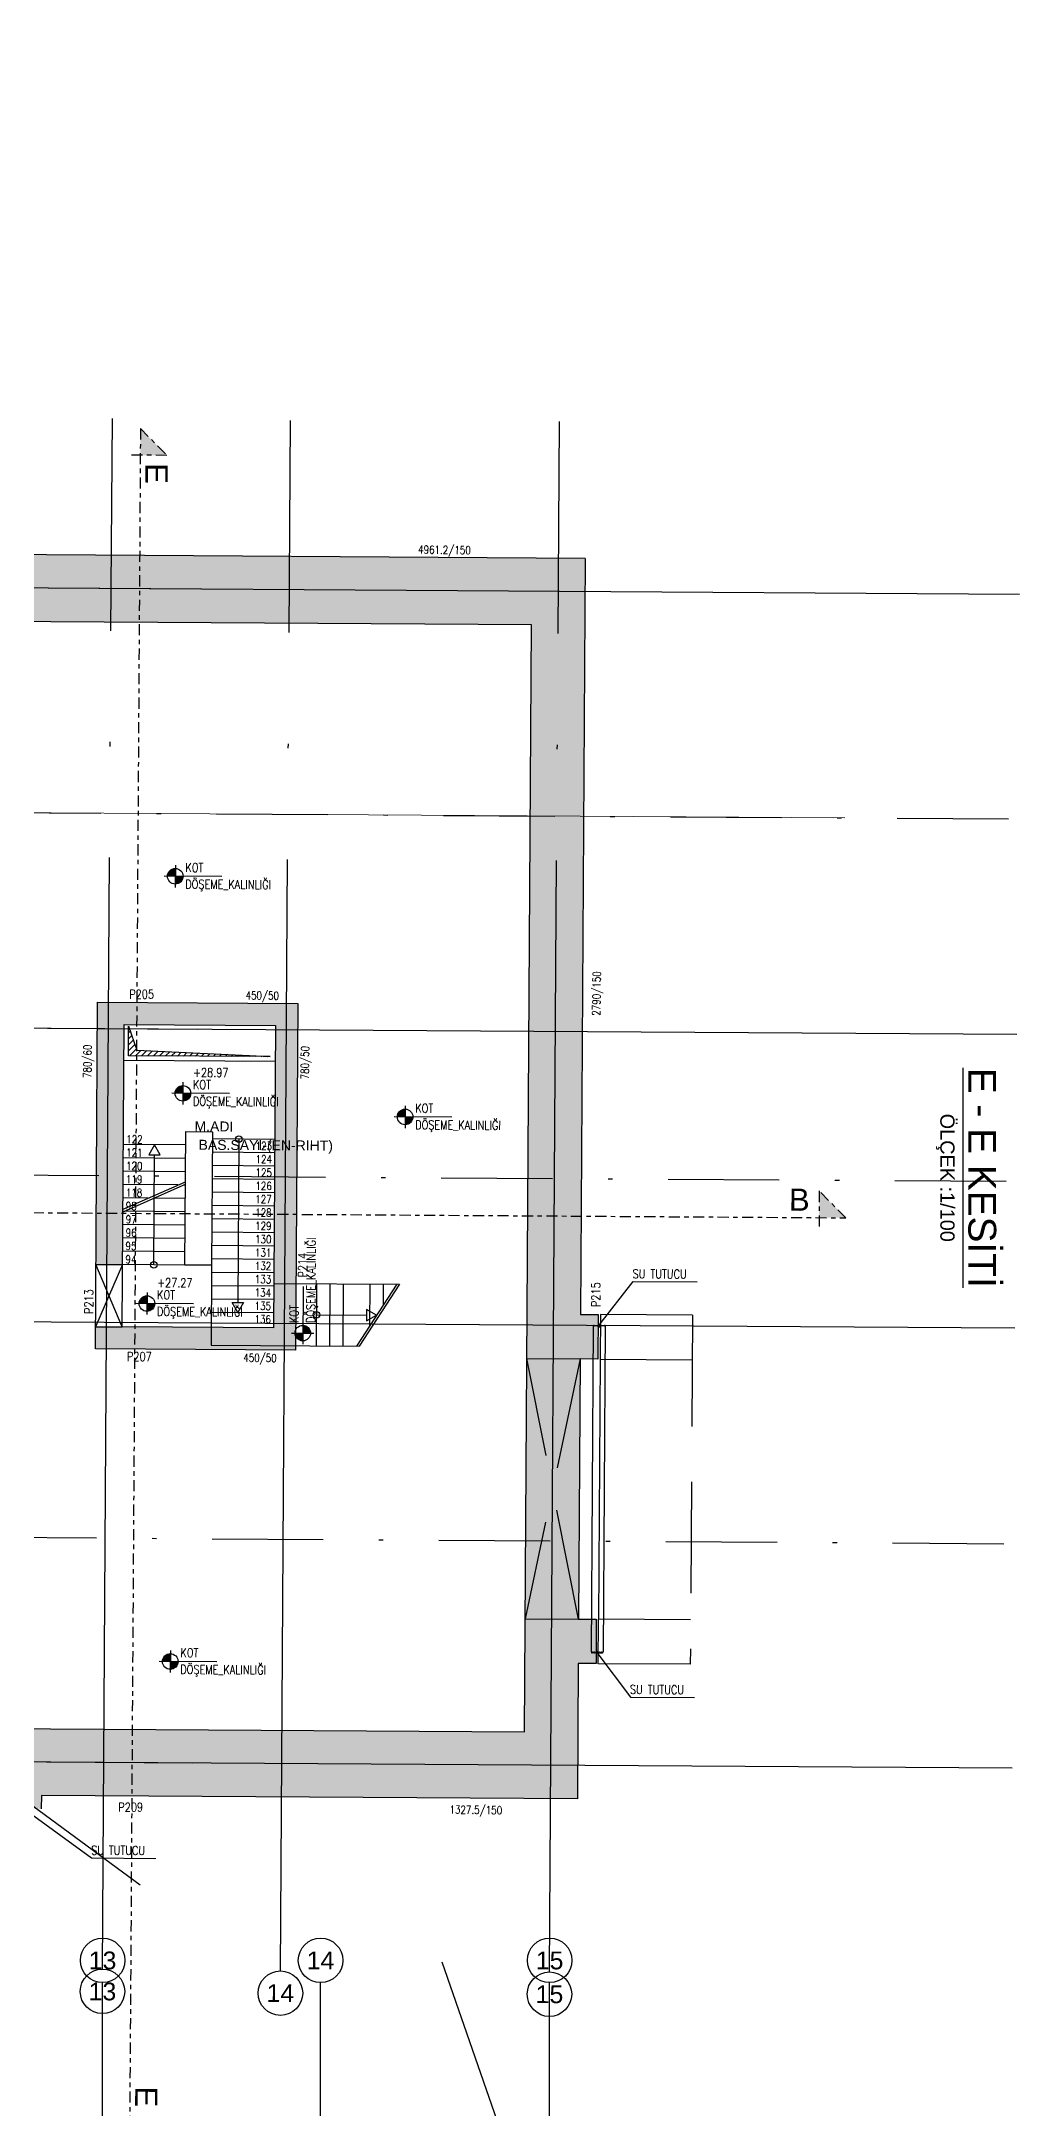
# Model space of a CAD drawing. Header units: millimetres. Extents: x 400392 to 401186, y 4543812 to 4544115.
# Drawn here: x 400805.06 to 400827.05, y 4544000.39 to 4544046.88 of the extents above; entities that cross this region are included whole.
import ezdxf
from ezdxf.enums import TextEntityAlignment as Align

# ---------------------------------------------------------------- set-up
doc = ezdxf.new("R2010")
doc.units = ezdxf.units.MM
for name, pattern in [('AKS', [3, 2.5, -0.25, 0, -0.25]), ('CENTER', [2, 1.25, -0.25, 0.25, -0.25]), ('CIZGI', [0.4, 0.25, -0.15]), ('DASHDOT2', [0.5, 0.25, -0.125, 0, -0.125]), ('HIDDEN', [0.375, 0.25, -0.125]), ('UUC-ST-KAL-I05-101-U-000$0$ACAD_ISO05W100', [33, 24, -3, 0, -3, 0, -3])]:
    doc.linetypes.add(name, pattern=pattern)
doc.layers.add('A-DETL', color=90, linetype='Continuous', lineweight=15)
for name, color, linetype in [('aks prota', 2, 'AKS'), ('boşluk prota', 2, 'Continuous'), ('boşluk taraması prota', 252, 'Continuous'), ('caks prota', 4, 'Continuous'), ('kesit tarama prota', 252, 'Continuous'), ('kiris prota', 6, 'Continuous'), ('kiriş prota', 6, 'Continuous'), ('kolon tarama prota', 252, 'Continuous'), ('lperde prota', 4, 'Continuous'), ('merdiven prota', 2, 'Continuous'), ('metraj prota', 2, 'Continuous'), ('not yazısı prota', 6, 'Continuous'), ('not çizgisi prota', 4, 'Continuous'), ('perde prota', 1, 'Continuous'), ('PRT-AL-TUNEL_EKSENI', 14, 'DASHDOT2'), ('skesit prota', 7, 'Continuous'), ('st-s_level (kot)', 6, 'Continuous'), ('st-s_levelmark (kot işareti)', 4, 'Continuous'), ('st_s_not çizgisi', 4, 'CIZGI'), ('st_s_ölçü', 4, 'Continuous'), ('t35 prota', 3, 'Continuous'), ('taks prota', 7, 'Continuous'), ('tkesit prota', 7, 'Continuous'), ('tperde prota', 6, 'Continuous'), ('tplan prota', 7, 'Continuous'), ('UUC-ST-KAL-I05-101-U-000$0$st_s_su tutucu', 2, 'Continuous')]:
    doc.layers.add(name, color=color, linetype=linetype)
doc.styles.add('Arial', font='Arial.ttf')
doc.styles.add('OLCU', font='romanstw.shx')
doc.styles.add('PRT-MI-a_Arial', font='Arial.ttf', dxfattribs={"height": 30})
doc.styles.add('TAKS', font='Arial Unicode.ttf')
doc.styles.add('tkolon', font='romanstw.shx')
doc.styles.add('TSIMPLEX', font='romanstw.shx')
doc.dimstyles.new('1-50', dxfattribs={"dimtxt": 10, "dimasz": 4, "dimexe": 4, "dimexo": 8, "dimgap": 4, "dimtad": 1, "dimdec": 1, "dimrnd": 0.05, "dimzin": 9, "dimdsep": 46, "dimtxsty": 'OLCU', "dimblk1": 'OBLIQUE', "dimblk2": 'OBLIQUE', "dimsah": 1, "dimcen": 2, "dimdle": 4, "dimclrd": 4, "dimclre": 4, "dimclrt": 3, "dimadec": 1, "dimazin": 0, "dimtfac": 1, "dimtdec": 1, "dimtix": 1, "dimtmove": 2, "dimatfit": 3, "dimldrblk": 'OBLIQUE', "dimfxl": 1, "dimtvp": 1, "dimtolj": 1, "dimtzin": 1, "dimarcsym": 0})

# ---------------------------------------------------------------- blocks, each defined once
blk = doc.blocks.new('_Oblique')
at = {"layer": 'st_s_ölçü', "lineweight": -2}
blk.add_line((-0.5, -0.5), (0.5, 0.5), dxfattribs=at)

msp = doc.modelspace()

# ---------------------------------------------------------------- hatches: boundary and pattern name
at = {"layer": 'kesit tarama prota'}
h = msp.add_hatch(color=256, dxfattribs=at)
h.dxf.hatch_style = 1
h.paths.add_polyline_path([(400807.87928, 4544037.57097), (400807.28309, 4544038.17476), (400807.27929, 4544037.57477)])
h = msp.add_hatch(color=256, dxfattribs=at)
h.dxf.hatch_style = 1
h.paths.add_polyline_path([(400822.54259, 4544021.0286), (400823.13878, 4544020.42481), (400822.53879, 4544020.42861)])
at = {"layer": 'kolon tarama prota'}
h = msp.add_hatch(color=256, dxfattribs=at)
h.dxf.hatch_style = 1
h.paths.add_polyline_path([(400817.28146, 4544035.25536), (400790.197, 4544035.4269), (400790.19953, 4544035.82689), (400789.19955, 4544035.83322), (400789.19702, 4544035.43323), (400781.99716, 4544035.47883), (400781.99969, 4544035.87882), (400780.99971, 4544035.88516), (400780.99718, 4544035.48517), (400767.58603, 4544035.57011), (400769.64107, 4544034.05706), (400816.07198, 4544033.76299), (400815.91428, 4544008.86349), (400804.06602, 4544008.93853), (400804.05462, 4544007.13856), (400805.0546, 4544007.13223), (400805.0565, 4544007.43222), (400817.10476, 4544007.35592), (400817.12404, 4544010.39996), (400817.52403, 4544010.39742), (400817.53036, 4544011.3974), (400817.13237, 4544011.39992), (400817.16942, 4544017.24981), (400817.56741, 4544017.24728), (400817.57375, 4544018.24726), (400817.17375, 4544018.2498)])
h = msp.add_hatch(color=256, dxfattribs=at)
h.dxf.hatch_style = 1
h.paths.add_polyline_path([(400810.82066, 4544025.24608), (400806.32075, 4544025.27458), (400806.28339, 4544019.3749), (400806.88338, 4544019.3711), (400806.91758, 4544024.77079), (400810.31751, 4544024.74925), (400810.27444, 4544017.94939), (400806.27452, 4544017.97472), (400806.27135, 4544017.47473), (400810.77126, 4544017.44623)])
at = {"layer": 'st-s_levelmark (kot işareti)'}
h = msp.add_hatch(color=256, dxfattribs=at)
h.paths.add_polyline_path([(400808.06673, 4544028.28122, 0.41421356), (400807.89062, 4544028.10733), (400808.06562, 4544028.10622)])
h.paths.add_polyline_path([(400808.24061, 4544028.10511), (400808.06562, 4544028.10622), (400808.06451, 4544027.93122, 0.41421356)])
h = msp.add_hatch(color=256, dxfattribs=at)
h.paths.add_polyline_path([(400808.23743, 4544023.39908, 0.41421356), (400808.06133, 4544023.22519), (400808.23633, 4544023.22408)])
h.paths.add_polyline_path([(400808.41132, 4544023.22297), (400808.23633, 4544023.22408), (400808.23522, 4544023.04908, 0.41421356)])
h = msp.add_hatch(color=256, dxfattribs=at)
h.paths.add_polyline_path([(400813.23406, 4544022.86909, 0.41421356), (400813.05796, 4544022.6952), (400813.23296, 4544022.69409)])
h.paths.add_polyline_path([(400813.40795, 4544022.69299), (400813.23296, 4544022.69409), (400813.23185, 4544022.5191, 0.41421356)])
h = msp.add_hatch(color=256, dxfattribs=at)
h.paths.add_polyline_path([(400807.42999, 4544018.6716, 0.41421356), (400807.25388, 4544018.49771), (400807.42888, 4544018.4966)])
h.paths.add_polyline_path([(400807.60387, 4544018.4955), (400807.42888, 4544018.4966), (400807.42777, 4544018.32161, 0.41421356)])
h = msp.add_hatch(color=256, dxfattribs=at)
h.paths.add_polyline_path([(400810.75726, 4544017.83198, 0.41421356), (400810.93115, 4544017.65588), (400810.93226, 4544017.83087)])
h.paths.add_polyline_path([(400810.93337, 4544018.00587), (400810.93226, 4544017.83087), (400811.10725, 4544017.82976, 0.41421356)])
h = msp.add_hatch(color=256, dxfattribs=at)
h.paths.add_polyline_path([(400807.95487, 4544010.62095, 0.41421356), (400807.77877, 4544010.44707), (400807.95376, 4544010.44596)])
h.paths.add_polyline_path([(400808.12876, 4544010.44485), (400807.95376, 4544010.44596), (400807.95266, 4544010.27096, 0.41421356)])

# ---------------------------------------------------------------- linework, layer by layer
at = {"layer": 'A-DETL', "color": 1, "lineweight": 5}
msp.add_line((400664.66907, 4544030.42182), (400823.11513, 4544029.41829), dxfattribs=at)
at = {"layer": 'aks prota', "ltscale": 10}
for p, q in [((400807.27371, 4544005.41814), (400713.11034, 4544074.74725)), ((400807.27371, 4544005.41814), (400713.11034, 4544074.74725)), ((400806.43026, 4544003.52656), (400806.65116, 4544038.39913)), ((400806.43026, 4544003.52656), (400806.65116, 4544038.39913)), ((400810.43282, 4544003.4869), (400810.65371, 4544038.35947)), ((400810.43282, 4544003.4869), (400810.65371, 4544038.35947)), ((400816.48006, 4544003.4629), (400816.70096, 4544038.33547)), ((400816.48006, 4544003.4629), (400816.70096, 4544038.33547)), ((400827.04675, 4544034.44349), (400661.13085, 4544035.49433)), ((400827.04675, 4544034.44349), (400661.13085, 4544035.49433)), ((400808.62508, 4544034.56017), (400685.21487, 4544035.34179)), ((400826.98405, 4544024.54369), (400661.06815, 4544025.59453)), ((400826.98405, 4544024.54369), (400661.06815, 4544025.59453)), ((400808.56238, 4544024.66037), (400685.15217, 4544025.44199)), ((400826.94224, 4544017.94382), (400661.02635, 4544018.99466)), ((400826.94224, 4544017.94382), (400661.02635, 4544018.99466)), ((400826.87954, 4544008.04402), (400660.96365, 4544009.09486)), ((400826.87954, 4544008.04402), (400660.96365, 4544009.09486)), ((400808.45787, 4544008.1607), (400685.04767, 4544008.94232)), ((400806.43073, 4543955.39459), (400806.43073, 4544003.22309)), ((400811.33073, 4543955.39459), (400811.33073, 4544003.22309)), ((400816.48073, 4543955.39459), (400816.48073, 4544003.22309))]:
    msp.add_line(p, q, dxfattribs=at)
at = {"layer": 'boşluk prota', "ltscale": 0.05}
for p, q in [((400807.01314, 4544024.07017), (400807.01735, 4544024.73506)), ((400807.01735, 4544024.73506), (400807.20275, 4544024.19531)), ((400810.19538, 4544024.05001), (400807.01314, 4544024.07017)), ((400807.20275, 4544024.19531), (400810.19538, 4544024.05001))]:
    msp.add_line(p, q, dxfattribs=at)
at = {"layer": 'boşluk taraması prota', "linetype": 'Continuous', "ltscale": 2}
for p, q in [((400807.01726, 4544024.71981), (400807.02124, 4544024.72374)), ((400807.01384, 4544024.181), (400807.15858, 4544024.32391)), ((400807.0147, 4544024.3157), (400807.12424, 4544024.42387)), ((400807.01555, 4544024.4504), (400807.08991, 4544024.52383)), ((400807.0164, 4544024.5851), (400807.05558, 4544024.62378)), ((400807.03701, 4544024.07002), (400807.19291, 4544024.22396)), ((400807.17171, 4544024.06916), (400807.29493, 4544024.19084)), ((400807.30641, 4544024.06831), (400807.42415, 4544024.18456)), ((400807.44111, 4544024.06746), (400807.55336, 4544024.17829)), ((400807.57581, 4544024.0666), (400807.68257, 4544024.17202)), ((400807.71051, 4544024.06575), (400807.81178, 4544024.16574)), ((400807.84521, 4544024.0649), (400807.94099, 4544024.15947)), ((400807.97992, 4544024.06404), (400808.0702, 4544024.15319)), ((400808.11462, 4544024.06319), (400808.19942, 4544024.14692)), ((400808.24932, 4544024.06234), (400808.32863, 4544024.14065)), ((400808.38402, 4544024.06148), (400808.45784, 4544024.13437)), ((400808.51872, 4544024.06063), (400808.58705, 4544024.1281)), ((400808.65342, 4544024.05978), (400808.71626, 4544024.12183)), ((400808.78812, 4544024.05892), (400808.84547, 4544024.11555)), ((400808.92282, 4544024.05807), (400808.97468, 4544024.10928)), ((400809.05752, 4544024.05722), (400809.1039, 4544024.10301)), ((400809.19223, 4544024.05637), (400809.23311, 4544024.09673)), ((400809.32693, 4544024.05551), (400809.36232, 4544024.09046)), ((400809.46163, 4544024.05466), (400809.49153, 4544024.08419)), ((400809.59633, 4544024.05381), (400809.62074, 4544024.07791)), ((400809.73103, 4544024.05295), (400809.74995, 4544024.07164)), ((400809.86573, 4544024.0521), (400809.87917, 4544024.06536)), ((400810.00043, 4544024.05125), (400810.00838, 4544024.05909)), ((400810.13513, 4544024.05039), (400810.13759, 4544024.05282))]:
    msp.add_line(p, q, dxfattribs=at)
at = {"layer": 'caks prota', "ltscale": 0.05}
for centre in [(400806.43198, 4544003.72309), (400811.33198, 4544003.72309), (400816.48073, 4544003.72309), (400806.4291, 4544003.02655), (400806.4291, 4544003.02655), (400810.42965, 4544002.98691), (400810.42965, 4544002.98691), (400816.47765, 4544002.96291), (400816.47765, 4544002.96291)]:
    msp.add_circle(centre, 0.5, dxfattribs=at)
at = {"layer": 'kiris prota'}
for p, q in [((400808.88061, 4544019.35824), (400808.86921, 4544017.55828)), ((400810.28077, 4544018.94937), (400813.10543, 4544018.93148)), ((400808.86921, 4544017.55828), (400812.19658, 4544017.53721))]:
    msp.add_line(p, q, dxfattribs=at)
at = {"layer": 'kiriş prota'}
for p, q in [((400806.91251, 4544023.9708), (400810.31244, 4544023.94927)), ((400808.28062, 4544019.36204), (400808.29962, 4544022.36198)), ((400808.29962, 4544022.36198), (400808.89961, 4544022.35818)), ((400808.89961, 4544022.35818), (400808.88061, 4544019.35824)), ((400808.88061, 4544019.35824), (400808.28062, 4544019.36204))]:
    msp.add_line(p, q, dxfattribs=at)
at = {"layer": 'kolon tarama prota'}
for p, q in [((400817.62575, 4544018.24694), (400817.61941, 4544017.24696)), ((400819.6935, 4544018.23384), (400817.62575, 4544018.24694)), ((400817.61941, 4544017.24696), (400817.58036, 4544011.39709)), ((400817.61941, 4544017.24696), (400819.68717, 4544017.23386)), ((400817.57403, 4544010.39711), (400817.58036, 4544011.39709)), ((400819.65012, 4544011.38398), (400817.58036, 4544011.39709)), ((400819.64379, 4544010.384), (400817.57403, 4544010.39711))]:
    msp.add_line(p, q, dxfattribs=at)
at = {"layer": 'kolon tarama prota', "linetype": 'HIDDEN', "ltscale": 10}
msp.add_line((400819.6935, 4544018.23384), (400819.64379, 4544010.384), dxfattribs=at)
at = {"layer": 'merdiven prota', "linetype": 'HIDDEN', "ltscale": 10}
for p, q in [((400808.29772, 4544022.06199), (400806.90048, 4544022.07084)), ((400810.30129, 4544022.1893), (400808.8986, 4544022.19819)), ((400808.29392, 4544021.462), (400806.89668, 4544021.47085)), ((400808.29582, 4544021.762), (400806.89858, 4544021.77085)), ((400810.29749, 4544021.58932), (400808.8948, 4544021.5982)), ((400810.29939, 4544021.88931), (400808.8967, 4544021.89819)), ((400806.89092, 4544020.56227), (400808.29215, 4544021.18218)), ((400806.89127, 4544020.6171), (400808.2925, 4544021.23701)), ((400808.12536, 4544021.16306), (400806.89478, 4544021.17086)), ((400808.29202, 4544021.16201), (400808.2472, 4544021.16229)), ((400810.29369, 4544020.98933), (400808.891, 4544020.99821)), ((400810.29559, 4544021.28932), (400808.8929, 4544021.29821)), ((400808.28822, 4544020.56202), (400806.89098, 4544020.57087)), ((400808.28822, 4544020.56202), (400806.89098, 4544020.57087)), ((400807.4568, 4544020.86729), (400806.89288, 4544020.87086)), ((400808.29012, 4544020.86201), (400807.57864, 4544020.86652)), ((400810.29179, 4544020.68933), (400808.8891, 4544020.69822)), ((400808.28632, 4544020.26203), (400806.88908, 4544020.27088)), ((400808.28632, 4544020.26203), (400806.88908, 4544020.27088)), ((400810.28799, 4544020.08935), (400808.8853, 4544020.09823)), ((400810.28989, 4544020.38934), (400808.8872, 4544020.39822)), ((400808.28252, 4544019.66204), (400806.88528, 4544019.67089)), ((400808.28442, 4544019.96203), (400806.88718, 4544019.97088)), ((400810.28609, 4544019.78935), (400808.8834, 4544019.79824)), ((400806.88138, 4544019.37091), (400806.27452, 4544017.97472)), ((400806.28139, 4544019.37471), (400806.88138, 4544019.37091)), ((400806.87451, 4544017.97092), (400806.28139, 4544019.37471)), ((400808.28062, 4544019.36204), (400806.88338, 4544019.37089)), ((400810.28229, 4544019.18936), (400808.8796, 4544019.19825)), ((400810.28419, 4544019.48936), (400808.8815, 4544019.49824)), ((400810.28039, 4544018.88937), (400808.8777, 4544018.89825)), ((400811.23716, 4544017.54328), (400811.24603, 4544018.94325)), ((400811.53716, 4544017.54138), (400811.54602, 4544018.94135)), ((400811.83715, 4544017.53913), (400811.84602, 4544018.93945)), ((400813.04599, 4544018.93185), (400812.13714, 4544017.53758)), ((400813.10543, 4544018.93148), (400812.19658, 4544017.53721)), ((400812.44009, 4544018.00234), (400812.446, 4544018.93565)), ((400812.74304, 4544018.4671), (400812.746, 4544018.93375)), ((400810.27659, 4544018.28938), (400808.8739, 4544018.29827)), ((400810.27849, 4544018.58938), (400808.8758, 4544018.59826)), ((400806.27452, 4544017.97472), (400806.87451, 4544017.97092)), ((400815.96745, 4544017.25742), (400817.16742, 4544017.24982)), ((400817.13037, 4544011.39994), (400815.96745, 4544017.25742)), ((400817.16742, 4544017.24982), (400815.93039, 4544011.40754)), ((400815.93039, 4544011.40754), (400817.13037, 4544011.39994))]:
    msp.add_line(p, q, dxfattribs=at)
at = {"layer": 'metraj prota', "color": 4}
for points in [[(400807.5991, 4544022.06642), (400807.46777, 4544021.84224), (400807.72757, 4544021.8406)], [(400809.47049, 4544018.29449), (400809.34201, 4544018.52031), (400809.60182, 4544018.51866)], [(400812.59157, 4544018.23472), (400812.36739, 4544018.36604), (400812.36575, 4544018.10624)]]:
    msp.add_lwpolyline(points, close=True, dxfattribs=at)
for points in [[(400809.49519, 4544022.19441), (400809.47191, 4544018.51948)], [(400807.582, 4544019.36647), (400807.59767, 4544021.84142)], [(400811.24159, 4544018.24327), (400812.36657, 4544018.23614)]]:
    msp.add_lwpolyline(points, dxfattribs=at)
for centre in [(400809.49519, 4544022.19441), (400807.582, 4544019.36647), (400811.24159, 4544018.24327)]:
    msp.add_circle(centre, 0.075, dxfattribs=at)
at = {"layer": 'not çizgisi prota'}
for points in [[(400817.58875, 4544017.99961), (400818.35944, 4544018.99149), (400819.79779, 4544018.98238)], [(400817.54217, 4544010.64486), (400818.30023, 4544009.6433), (400819.73858, 4544009.63419)], [(400804.80378, 4544007.0386), (400806.18334, 4544006.03154), (400807.62534, 4544006.01824)]]:
    msp.add_lwpolyline(points, dxfattribs=at)
at = {"layer": 'perde prota'}
for p, q in [((400817.28146, 4544035.25536), (400790.197, 4544035.4269)), ((400817.28146, 4544035.25536), (400817.17375, 4544018.2498)), ((400816.07198, 4544033.76299), (400769.64107, 4544034.05706)), ((400815.91428, 4544008.86349), (400816.07198, 4544033.76299)), ((400806.27135, 4544017.47473), (400806.32075, 4544025.27458)), ((400806.32075, 4544025.27458), (400810.82066, 4544025.24608)), ((400810.82066, 4544025.24608), (400810.77126, 4544017.44623)), ((400806.87451, 4544017.97092), (400806.91758, 4544024.77079)), ((400806.91758, 4544024.77079), (400810.31751, 4544024.74925)), ((400810.31751, 4544024.74925), (400810.27444, 4544017.94939)), ((400817.17375, 4544018.2498), (400817.57375, 4544018.24726)), ((400817.57375, 4544018.24726), (400817.56741, 4544017.24728)), ((400810.27444, 4544017.94939), (400806.87451, 4544017.97092)), ((400810.77126, 4544017.44623), (400806.27135, 4544017.47473)), ((400817.16942, 4544017.24981), (400817.13237, 4544011.39992)), ((400817.56741, 4544017.24728), (400817.16942, 4544017.24981)), ((400817.13237, 4544011.39992), (400817.53036, 4544011.3974)), ((400817.53036, 4544011.3974), (400817.52403, 4544010.39742)), ((400817.12404, 4544010.39996), (400817.10476, 4544007.35592)), ((400817.52403, 4544010.39742), (400817.12404, 4544010.39996)), ((400804.06602, 4544008.93853), (400815.91428, 4544008.86349)), ((400805.0565, 4544007.43222), (400805.0546, 4544007.13223)), ((400817.10476, 4544007.35592), (400805.0565, 4544007.43222))]:
    msp.add_line(p, q, dxfattribs=at)
at = {"layer": 'PRT-AL-TUNEL_EKSENI', "ltscale": 10}
for p, q in [((400661.09887, 4544030.44443), (400827.01476, 4544029.39359)), ((400661.04725, 4544022.2946), (400826.96314, 4544021.24376)), ((400660.99564, 4544014.14476), (400826.91153, 4544013.09392))]:
    msp.add_line(p, q, dxfattribs=at)
at = {"layer": 'skesit prota', "linetype": 'CENTER', "ltscale": 0.2}
for p, q in [((400807.28309, 4544038.17476), (400807.03954, 4543999.72112)), ((400807.28309, 4544038.17476), (400807.87928, 4544037.57097)), ((400807.87928, 4544037.57097), (400806.9793, 4544037.57667)), ((400656.36139, 4544021.48111), (400823.13878, 4544020.42481)), ((400822.54259, 4544021.0286), (400822.53689, 4544020.12862)), ((400823.13878, 4544020.42481), (400822.54259, 4544021.0286))]:
    msp.add_line(p, q, dxfattribs=at)
at = {"layer": 'st-s_levelmark (kot işareti)'}
for p, q in [((400809.1156, 4544028.09957), (400807.81562, 4544028.1078)), ((400808.0672, 4544028.35622), (400808.06403, 4544027.85623)), ((400808.23791, 4544023.47407), (400808.23474, 4544022.97408)), ((400809.2863, 4544023.21743), (400807.98633, 4544023.22566)), ((400813.23454, 4544022.94409), (400813.23137, 4544022.4441)), ((400814.28293, 4544022.68744), (400812.98296, 4544022.69568)), ((400807.43046, 4544018.7466), (400807.42729, 4544018.24661)), ((400810.93891, 4544018.88085), (400810.93067, 4544017.58088)), ((400808.47886, 4544018.48995), (400807.17888, 4544018.49819)), ((400810.68226, 4544017.83246), (400811.18225, 4544017.82929)), ((400809.00374, 4544010.43931), (400807.70377, 4544010.44754)), ((400807.95535, 4544010.69595), (400807.95218, 4544010.19596))]:
    msp.add_line(p, q, dxfattribs=at)
for centre in [(400808.06562, 4544028.10622), (400808.23633, 4544023.22408), (400813.23296, 4544022.69409), (400807.42888, 4544018.4966), (400810.93226, 4544017.83087), (400807.95376, 4544010.44596)]:
    msp.add_circle(centre, 0.175, dxfattribs=at)
at = {"layer": 'UUC-ST-KAL-I05-101-U-000$0$st_s_su tutucu', "linetype": 'UUC-ST-KAL-I05-101-U-000$0$ACAD_ISO05W100'}
for p, q in [((400817.42109, 4544010.66368), (400817.46744, 4544017.98233)), ((400817.72744, 4544017.98069), (400817.68108, 4544010.66203))]:
    msp.add_line(p, q, dxfattribs=at)
at = {"layer": 'UUC-ST-KAL-I05-101-U-000$0$st_s_su tutucu', "linetype": 'UUC-ST-KAL-I05-101-U-000$0$ACAD_ISO05W100', "ltscale": 0.05}
for p, q in [((400817.46744, 4544017.98233), (400817.46764, 4544018.01353)), ((400817.47264, 4544017.9823), (400817.46744, 4544017.98233)), ((400817.46764, 4544018.01353), (400817.47284, 4544018.0135)), ((400817.48139, 4544017.99524), (400817.47264, 4544017.9823)), ((400817.47284, 4544018.0135), (400817.48142, 4544018.00044)), ((400817.50207, 4544017.99511), (400817.48139, 4544017.99524)), ((400817.48142, 4544018.00044), (400817.50211, 4544018.00031)), ((400817.50204, 4544017.98926), (400817.50207, 4544017.99511)), ((400817.50615, 4544017.98924), (400817.50204, 4544017.98926)), ((400817.50211, 4544018.00031), (400817.50214, 4544018.00617)), ((400817.50214, 4544018.00617), (400817.50626, 4544018.00614)), ((400817.50619, 4544017.99509), (400817.50615, 4544017.98924)), ((400817.5389, 4544017.99488), (400817.50619, 4544017.99509)), ((400817.50626, 4544018.00614), (400817.50622, 4544018.00029)), ((400817.50622, 4544018.00029), (400817.53893, 4544018.00008)), ((400817.53886, 4544017.98903), (400817.5389, 4544017.99488)), ((400817.54298, 4544017.989), (400817.53886, 4544017.98903)), ((400817.53893, 4544018.00008), (400817.53897, 4544018.00593)), ((400817.53897, 4544018.00593), (400817.54309, 4544018.00591)), ((400817.54302, 4544017.99485), (400817.54298, 4544017.989)), ((400817.58085, 4544017.99461), (400817.54302, 4544017.99485)), ((400817.54309, 4544018.00591), (400817.54305, 4544018.00005)), ((400817.54305, 4544018.00005), (400817.58889, 4544017.99976)), ((400817.57087, 4544017.97243), (400817.58233, 4544017.99201)), ((400817.62238, 4544017.96951), (400817.57235, 4544017.96982)), ((400817.59037, 4544017.99715), (400817.5784, 4544017.97672)), ((400817.57989, 4544017.97411), (400817.6149, 4544017.97389)), ((400817.61641, 4544017.97648), (400817.6047, 4544017.99706)), ((400817.60622, 4544017.99965), (400817.65206, 4544017.99936)), ((400817.61268, 4544017.99181), (400817.62389, 4544017.9721)), ((400817.65202, 4544017.99416), (400817.61419, 4544017.9944)), ((400817.65199, 4544017.98831), (400817.65202, 4544017.99416)), ((400817.6561, 4544017.98829), (400817.65199, 4544017.98831)), ((400817.65206, 4544017.99936), (400817.65209, 4544018.00522)), ((400817.65209, 4544018.00522), (400817.65621, 4544018.00519)), ((400817.65614, 4544017.99414), (400817.6561, 4544017.98829)), ((400817.68885, 4544017.99393), (400817.65614, 4544017.99414)), ((400817.65621, 4544018.00519), (400817.65617, 4544017.99934)), ((400817.65617, 4544017.99934), (400817.68888, 4544017.99913)), ((400817.68881, 4544017.98808), (400817.68885, 4544017.99393)), ((400817.69293, 4544017.98805), (400817.68881, 4544017.98808)), ((400817.68888, 4544017.99913), (400817.68892, 4544018.00498)), ((400817.68892, 4544018.00498), (400817.69304, 4544018.00496)), ((400817.69297, 4544017.9939), (400817.69293, 4544017.98805)), ((400817.71365, 4544017.99377), (400817.69297, 4544017.9939)), ((400817.69304, 4544018.00496), (400817.693, 4544017.9991)), ((400817.693, 4544017.9991), (400817.71369, 4544017.99897)), ((400817.72224, 4544017.98072), (400817.71365, 4544017.99377)), ((400817.71369, 4544017.99897), (400817.72243, 4544018.01192)), ((400817.72744, 4544017.98069), (400817.72224, 4544017.98072)), ((400817.72243, 4544018.01192), (400817.72763, 4544018.01189)), ((400817.72763, 4544018.01189), (400817.72744, 4544017.98069)), ((400817.42109, 4544010.66368), (400817.42089, 4544010.63248)), ((400817.42089, 4544010.63248), (400817.42609, 4544010.63245)), ((400817.42629, 4544010.66365), (400817.42109, 4544010.66368)), ((400817.42609, 4544010.63245), (400817.43484, 4544010.64539)), ((400817.43487, 4544010.65059), (400817.42629, 4544010.66365)), ((400817.43484, 4544010.64539), (400817.45552, 4544010.64526)), ((400817.45556, 4544010.65046), (400817.43487, 4544010.65059)), ((400817.45552, 4544010.64526), (400817.45549, 4544010.63941)), ((400817.45549, 4544010.63941), (400817.4596, 4544010.63938)), ((400817.45559, 4544010.65631), (400817.45556, 4544010.65046)), ((400817.45971, 4544010.65629), (400817.45559, 4544010.65631)), ((400817.4596, 4544010.63938), (400817.45964, 4544010.64523)), ((400817.45964, 4544010.64523), (400817.49235, 4544010.64503)), ((400817.45967, 4544010.65043), (400817.45971, 4544010.65629)), ((400817.49238, 4544010.65023), (400817.45967, 4544010.65043)), ((400817.49235, 4544010.64503), (400817.49231, 4544010.63918)), ((400817.49231, 4544010.63918), (400817.49643, 4544010.63915)), ((400817.49242, 4544010.65608), (400817.49238, 4544010.65023)), ((400817.49654, 4544010.65605), (400817.49242, 4544010.65608)), ((400817.49643, 4544010.63915), (400817.49647, 4544010.645)), ((400817.49647, 4544010.645), (400817.5423, 4544010.64471)), ((400817.4965, 4544010.6502), (400817.49654, 4544010.65605)), ((400817.53433, 4544010.64996), (400817.4965, 4544010.6502)), ((400817.52463, 4544010.67227), (400817.53585, 4544010.65255)), ((400817.57617, 4544010.67454), (400817.52615, 4544010.67486)), ((400817.54382, 4544010.6473), (400817.53211, 4544010.66789)), ((400817.53363, 4544010.67048), (400817.56864, 4544010.67025)), ((400817.57012, 4544010.66765), (400817.55815, 4544010.64721)), ((400817.55964, 4544010.6446), (400817.60547, 4544010.64431)), ((400817.56619, 4544010.65236), (400817.57766, 4544010.67193)), ((400817.60551, 4544010.64951), (400817.56768, 4544010.64975)), ((400817.60547, 4544010.64431), (400817.60544, 4544010.63846)), ((400817.60544, 4544010.63846), (400817.60955, 4544010.63843)), ((400817.60554, 4544010.65536), (400817.60551, 4544010.64951)), ((400817.60966, 4544010.65534), (400817.60554, 4544010.65536)), ((400817.60955, 4544010.63843), (400817.60959, 4544010.64429)), ((400817.60959, 4544010.64429), (400817.6423, 4544010.64408)), ((400817.60962, 4544010.64949), (400817.60966, 4544010.65534)), ((400817.64233, 4544010.64928), (400817.60962, 4544010.64949)), ((400817.6423, 4544010.64408), (400817.64226, 4544010.63823)), ((400817.64226, 4544010.63823), (400817.64638, 4544010.6382)), ((400817.64237, 4544010.65513), (400817.64233, 4544010.64928)), ((400817.64649, 4544010.6551), (400817.64237, 4544010.65513)), ((400817.64638, 4544010.6382), (400817.64642, 4544010.64405)), ((400817.64642, 4544010.64405), (400817.6671, 4544010.64392)), ((400817.64645, 4544010.64925), (400817.64649, 4544010.6551)), ((400817.66713, 4544010.64912), (400817.64645, 4544010.64925)), ((400817.6671, 4544010.64392), (400817.67569, 4544010.63087)), ((400817.67588, 4544010.66207), (400817.66713, 4544010.64912)), ((400817.67569, 4544010.63087), (400817.68089, 4544010.63083)), ((400817.68108, 4544010.66203), (400817.67588, 4544010.66207)), ((400817.68089, 4544010.63083), (400817.68108, 4544010.66203))]:
    msp.add_line(p, q, dxfattribs=at)
for centre, start, end in [((400817.57236, 4544017.97156), 149.637117, 269.637105), ((400817.5799, 4544017.97584), 149.637138, 269.637132), ((400817.58084, 4544017.99288), 329.63709, 89.637089), ((400817.58888, 4544017.99803), 329.637139, 89.637114), ((400817.60621, 4544017.99792), 89.63711, 209.63711), ((400817.61418, 4544017.99267), 89.637133, 209.637121), ((400817.61491, 4544017.97562), 269.637168, 29.637192), ((400817.62239, 4544017.97124), 269.637126, 29.637118), ((400817.52614, 4544010.67312), 89.637136, 209.637132), ((400817.53362, 4544010.66874), 89.637093, 209.637084), ((400817.53434, 4544010.6517), 269.637128, 29.637128), ((400817.54232, 4544010.64644), 269.637128, 29.637136), ((400817.55965, 4544010.64633), 149.63713, 269.637131), ((400817.56769, 4544010.65148), 149.637104, 269.637099), ((400817.56863, 4544010.66852), 329.63709, 89.637089), ((400817.57616, 4544010.67281), 329.63713, 89.637131)]:
    msp.add_arc(centre, 0.00173, start, end, dxfattribs=at)

# ---------------------------------------------------------------- texts
at = {"color": 0, "style": 'PRT-MI-a_Arial'}
msp.add_attdef('M.ADI', text='M01', height=0.225, rotation=359.637118, dxfattribs=at).set_placement((400808.93438, 4544022.30004), align=Align.BOTTOM_CENTER)
msp.add_attdef('BAS.SAYI-(EN-RIHT)', text='10(10x10)', height=0.225, rotation=359.637118, dxfattribs=at).set_placement((400810.10116, 4544022.17025), align=Align.TOP_CENTER)
at = {"layer": 'lperde prota', "style": 'tkolon', "width": 0.8}
for s, rotation, p in [('4961.2/150', 359.276634, (400813.52451, 4544035.45431)), ('2790/150', 89.276634, (400817.52824, 4544024.96884)), ('450/50', 359.276634, (400809.64532, 4544025.42868)), ('780/60', 89.276634, (400806.08695, 4544023.56804)), ('780/50', 89.276634, (400810.97479, 4544023.53708)), ('450/50', 359.276634, (400809.59371, 4544017.27967)), ('1327.5/150', 359.276634, (400814.22983, 4544007.11619))]:
    msp.add_text(s, height=0.18, rotation=rotation, dxfattribs=at).set_placement(p, align=Align.MIDDLE_LEFT)
at = {"layer": 'not yazısı prota', "ltscale": 0.05, "style": 'TSIMPLEX', "width": 0.8}
for p in [(400818.34701, 4544019.06606), (400818.2878, 4544009.71787), (400806.17456, 4544006.10192), (400806.17456, 4544006.10192)]:
    msp.add_text('SU TUTUCU', height=0.2, rotation=359.637118, dxfattribs=at).set_placement(p)
at = {"layer": 'st-s_level (kot)', "color": 6, "style": 'OLCU', "width": 0.8}
for tag, p, rotation in [('DÖŞEME_KALINLIĞI', (400808.29056, 4544027.82849), 359.637117), ('KOT', (400808.29293, 4544028.20258), 359.637117), ('+28.97', (400808.46537, 4544023.59374), 359.637118), ('KOT', (400808.46364, 4544023.32044), 359.637117), ('DÖŞEME_KALINLIĞI', (400808.46127, 4544022.94635), 359.637117), ('KOT', (400813.46027, 4544022.79046), 359.637117), ('DÖŞEME_KALINLIĞI', (400813.4579, 4544022.41636), 359.637117), ('DÖŞEME_KALINLIĞI', (400811.20999, 4544018.05582), 89.637118), ('KOT', (400807.65619, 4544018.59297), 359.637117), ('+27.27', (400807.65792, 4544018.86627), 359.637118), ('DÖŞEME_KALINLIĞI', (400807.65382, 4544018.21887), 359.637117), ('KOT', (400810.8359, 4544018.05819), 89.637118), ('DÖŞEME_KALINLIĞI', (400808.17871, 4544010.16823), 359.637117), ('KOT', (400808.18108, 4544010.54232), 359.637117)]:
    msp.add_attdef(tag, p, '', height=0.2, rotation=rotation, dxfattribs=at)
at = {"layer": 'st_s_not çizgisi', "ltscale": 0.05, "style": 'tkolon', "width": 0.8}
for s, p in [('121', (400806.96028, 4544021.89096)), ('122', (400806.96218, 4544022.19095)), ('123', (400809.87177, 4544022.04252)), ('120', (400806.95838, 4544021.59096)), ('125', (400809.86797, 4544021.44253)), ('124', (400809.86987, 4544021.74253)), ('118', (400806.95458, 4544020.99098)), ('119', (400806.95648, 4544021.29097)), ('126', (400809.86607, 4544021.14254)), ('98', (400806.95268, 4544020.69098)), ('128', (400809.86227, 4544020.54255)), ('127', (400809.86417, 4544020.84255)), ('96', (400806.94888, 4544020.09099)), ('97', (400806.95078, 4544020.39099)), ('129', (400809.86037, 4544020.24256)), ('94', (400806.94508, 4544019.49101)), ('95', (400806.94698, 4544019.791)), ('131', (400809.85657, 4544019.64257)), ('130', (400809.85847, 4544019.94256)), ('133', (400809.85277, 4544019.04258)), ('132', (400809.85467, 4544019.34258)), ('134', (400809.85087, 4544018.74259)), ('136', (400809.84707, 4544018.1426)), ('135', (400809.84897, 4544018.44259))]:
    msp.add_text(s, height=0.18, rotation=359.637118, dxfattribs=at).set_placement(p, align=Align.MIDDLE_LEFT)
at = {"layer": 't35 prota', "style": 'Arial'}
msp.add_text('ÖLÇEK :1/100', height=0.32, rotation=270, dxfattribs=at).set_placement((400825.40885, 4544021.32544), align=Align.MIDDLE)
at = {"layer": 'taks prota', "style": 'TAKS'}
for s, p in [('13', (400806.43198, 4544003.72309)), ('14', (400811.33198, 4544003.72309)), ('15', (400816.48073, 4544003.72309))]:
    msp.add_text(s, height=0.4, dxfattribs=at).set_placement(p, align=Align.MIDDLE_CENTER)
for s, p in [('13', (400806.4291, 4544003.02655)), ('13', (400806.4291, 4544003.02655)), ('14', (400810.42965, 4544002.98691)), ('14', (400810.42965, 4544002.98691)), ('15', (400816.47765, 4544002.96291)), ('15', (400816.47765, 4544002.96291))]:
    msp.add_text(s, height=0.4, rotation=359.637118, dxfattribs=at).set_placement(p, align=Align.MIDDLE_CENTER)
at = {"layer": 'tkesit prota', "style": 'Arial'}
for s, rotation, p in [('E', 269.637118, (400807.39686, 4544037.39738)), ('B', 359.637118, (400821.85988, 4544020.58292)), ('E', 269.637118, (400807.16565, 4544000.8923))]:
    msp.add_text(s, height=0.5, rotation=rotation, dxfattribs=at).set_placement(p)
at = {"layer": 'tperde prota', "style": 'tkolon', "width": 0.8}
for s, rotation, p in [('P205', 0.106409, (400807.03179, 4544025.4521)), ('P214', 90.106409, (400810.92922, 4544019.08155)), ('P213', 90.106409, (400806.12296, 4544018.26292)), ('P215', 90.106409, (400817.52112, 4544018.41678)), ('P207', 0.106409, (400806.98017, 4544017.30309)), ('P209', 0.106409, (400806.78544, 4544007.17021))]:
    msp.add_text(s, height=0.2, rotation=rotation, dxfattribs=at).set_placement(p, align=Align.MIDDLE_LEFT)
at = {"layer": 'tplan prota', "style": 'Arial'}
msp.add_text('%%UE - E KESİTİ', height=0.625, rotation=270, dxfattribs=at).set_placement((400826.28385, 4544021.32544), align=Align.MIDDLE)

# ---------------------------------------------------------------- leaders
at = {"layer": 'not çizgisi prota'}
for points in [[(400816.83632, 4543995.66962), (400817.39488, 4543996.81938), (400818.83327, 4543996.81938)], [(400816.83632, 4543989.06962), (400817.39488, 4543990.21938), (400818.83327, 4543990.21938)]]:
    msp.add_leader(points, dimstyle='1-50', override={"dimasz": 12, "dimgap": 4, "dimtad": 0}, dxfattribs=at)

doc.saveas('drawing.dxf')
